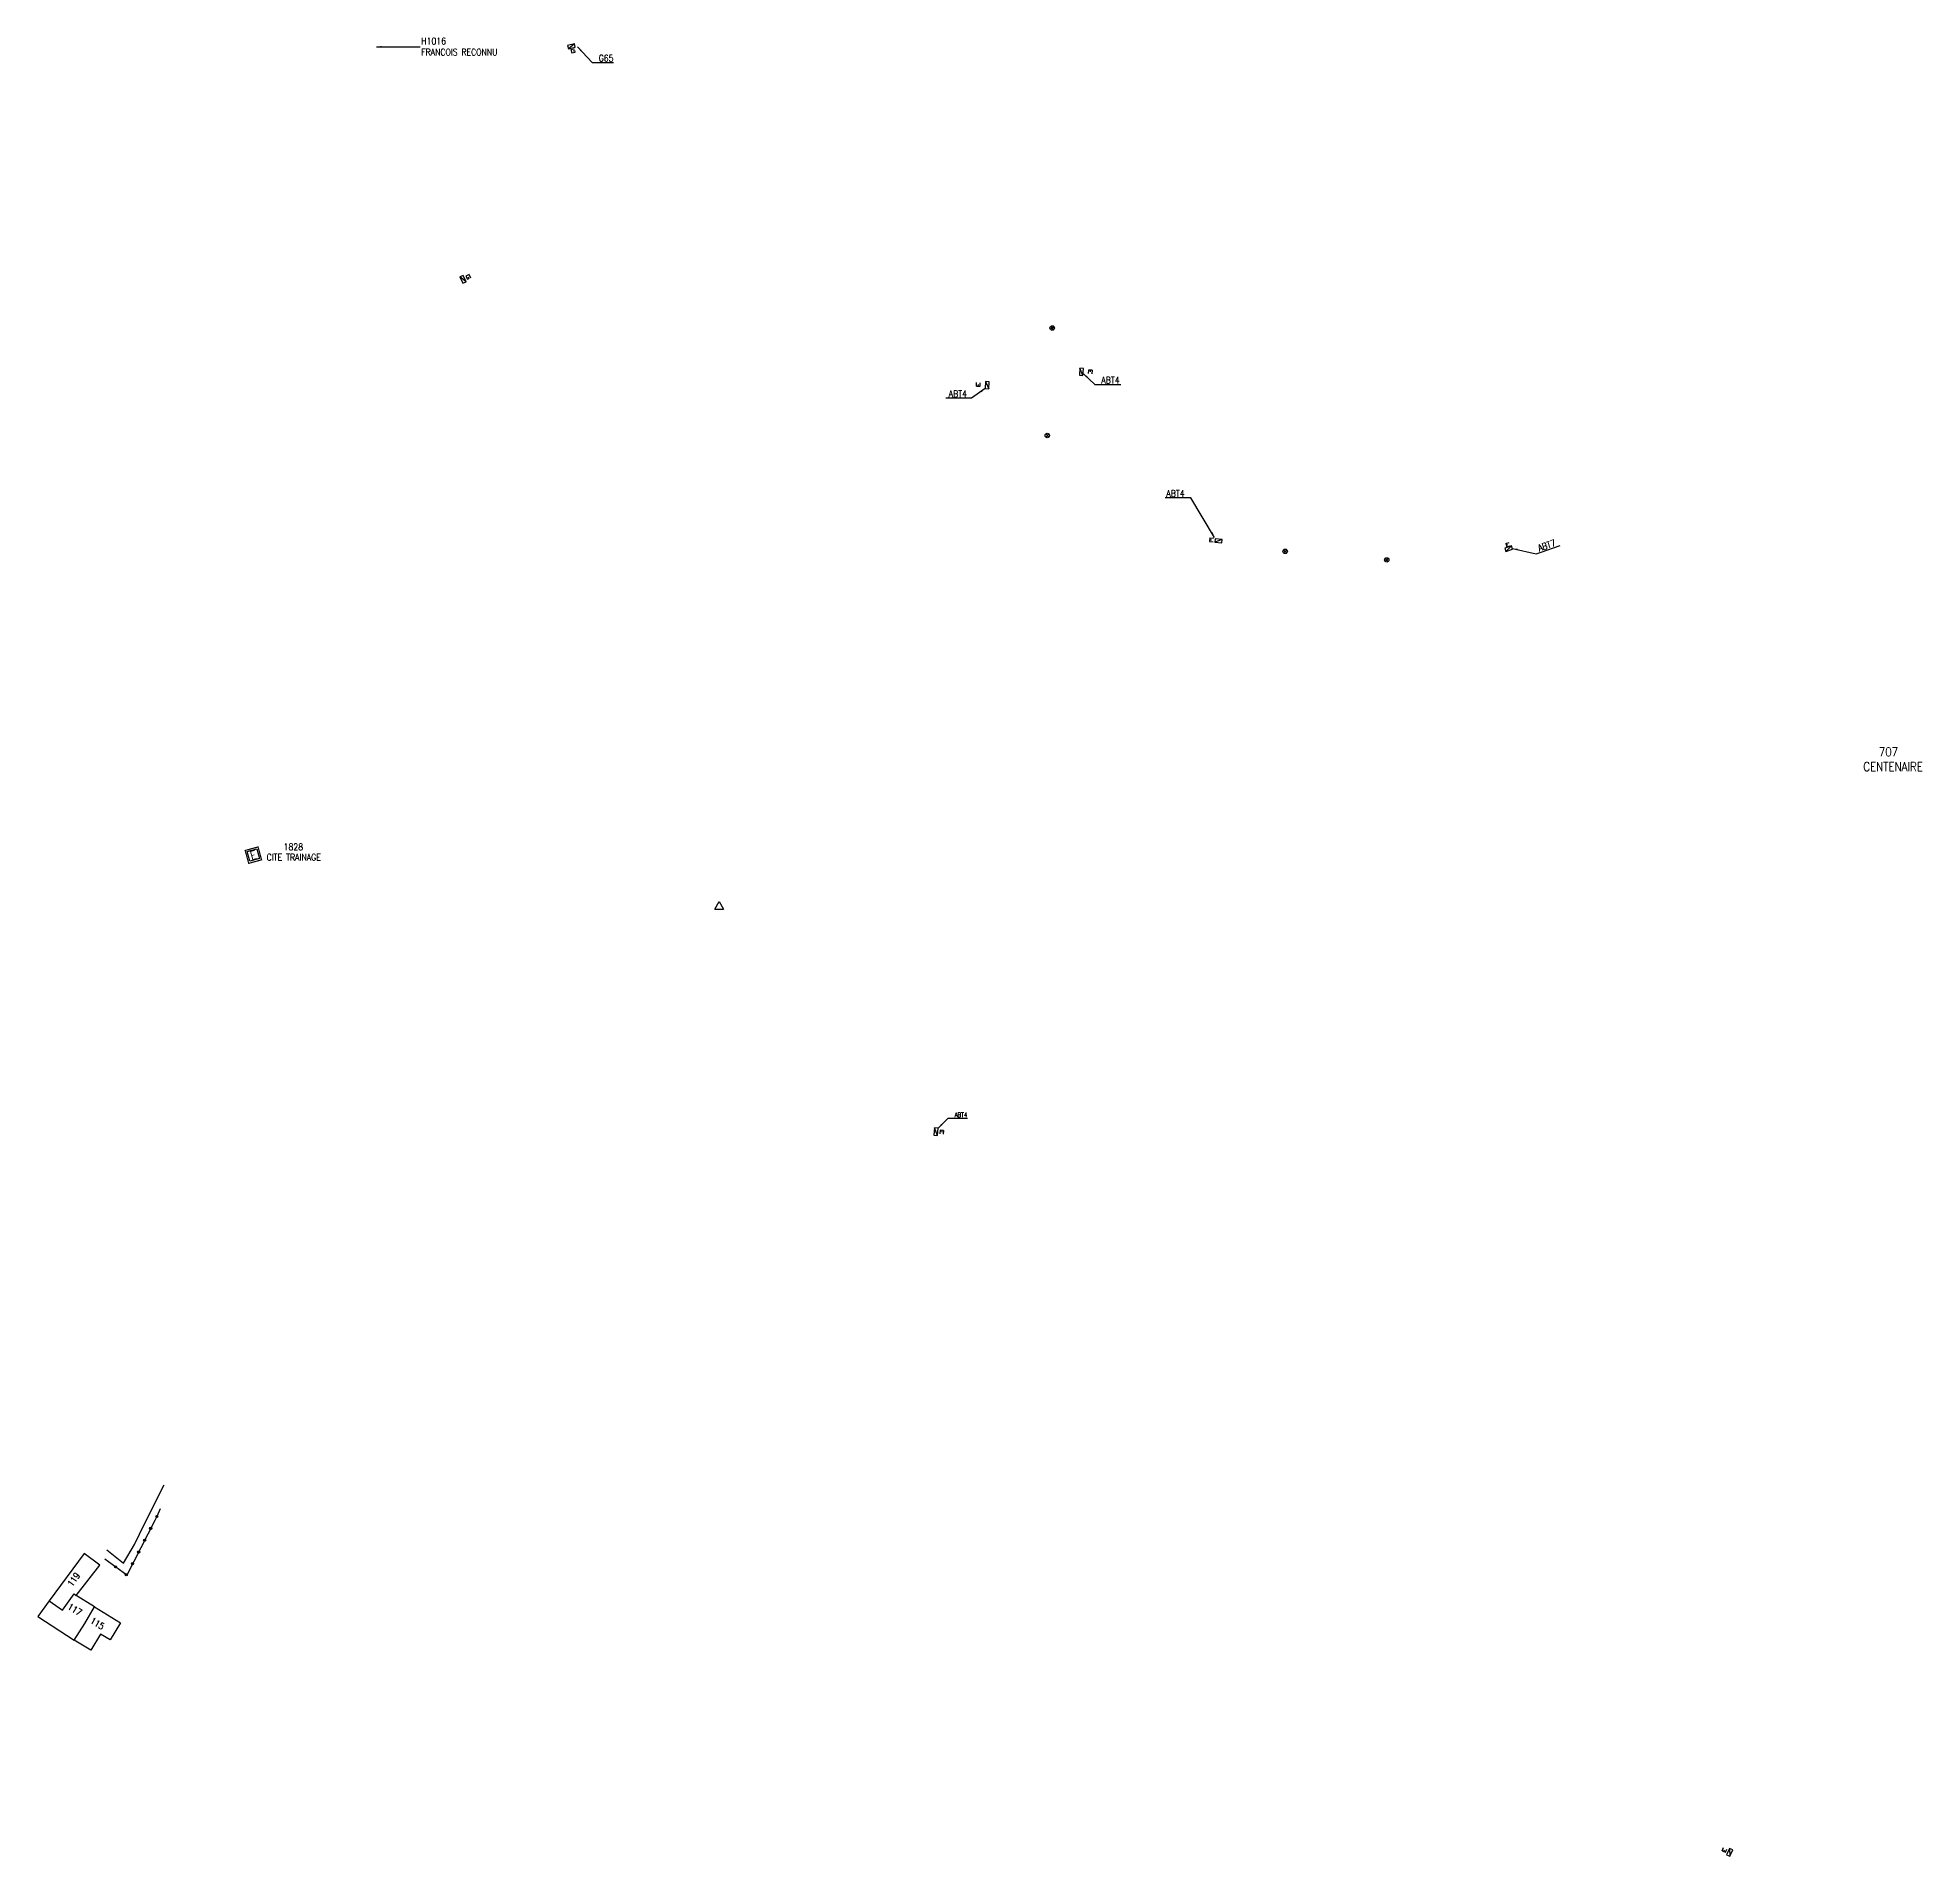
# Model space of a CAD drawing. Header units: millimetres. Extents: x 156980 to 157999, y 121028 to 121966.
# Drawn here: x 157500.1 to 157925.9, y 121454.2 to 121865 of the extents above; entities that cross this region are included whole.
import ezdxf
from ezdxf.enums import TextEntityAlignment as Align

# ---------------------------------------------------------------- set-up
doc = ezdxf.new("R2010")
doc.units = ezdxf.units.MM
doc.layers.get('0').update_dxf_attribs({"linetype": 'CONTINUOUS'})
for name, color, linetype in [('BB01', 7, 'CONTINUOUS'), ('BB06', 7, 'CONTINUOUS'), ('BF01', 7, 'CONTINUOUS'), ('BR12', 7, 'CONTINUOUS'), ('M_200', 7, 'CONTINUOUS'), ('W0100', 7, 'CONTINUOUS'), ('W0430', 7, 'CONTINUOUS'), ('W0432', 7, 'CONTINUOUS'), ('W0469', 7, 'CONTINUOUS')]:
    doc.layers.add(name, color=color, linetype=linetype)
doc.styles.add('M_ROMANS', font='ROMANS.shx', dxfattribs={"width": 0.75})
doc.styles.get("Standard").update_dxf_attribs({"font": 'romans.shx', "width": 0.85})
doc.dimstyles.get("Standard").update_dxf_attribs({"dimtxt": 1.5, "dimasz": 1.2, "dimexe": 0.625, "dimexo": 0.625, "dimgap": 0.25, "dimtad": 1, "dimdec": 1, "dimzin": 0, "dimdsep": 46, "dimtxsty": 'Standard', "dimcen": -0.5, "dimadec": 0, "dimazin": 0, "dimtfac": 1, "dimtdec": 1, "dimtmove": 0, "dimatfit": 3, "dimfxl": 0, "dimtolj": 1, "dimtzin": 0, "dimarcsym": 0})

# ---------------------------------------------------------------- blocks, each defined once
blk = doc.blocks.new('BR1201')
at = {"color": 0, "linetype": 'Continuous'}
for p, q in [((-1, -0.58), (0, 1.15)), ((0, 1.15), (1, -0.58)), ((-1, -0.58), (1, -0.58))]:
    blk.add_line(p, q, dxfattribs=at)
blk = doc.blocks.new('M_200_56')
at = {"color": 0, "linetype": 'Continuous', "const_width": 0.35, "flags": 128}
blk.add_lwpolyline([(2, 2), (2, -2), (-2, -2), (-2, 2)], close=True, dxfattribs=at)
at = {"color": 0, "linetype": 'Continuous'}
blk.add_lwpolyline([(-1.5, 1.5), (1.5, 1.5), (1.5, -1.5), (-1.5, -1.5)], close=True, dxfattribs=at)
at = {"color": 0, "linetype": 'Continuous', "width": 0.85}
blk.add_text('E', height=2.5, dxfattribs=at).set_placement((0, 0), align=Align.MIDDLE_CENTER)
for tag, p in [('NUM', (0, 15.06)), ('NOM', (0, 8.65))]:
    blk.add_attdef(tag, text='', height=4, dxfattribs=at).set_placement(p, align=Align.MIDDLE)
at = {"color": 0, "linetype": 'Continuous', "style": 'M_ROMANS', "width": 0.75, "flags": 3}
for tag, p in [('DEF_LEG', (-0.13, -4.99)), ('DEF_COUP', (-0.13, -7.49)), ('DEF_TYPE', (-0.13, -9.99))]:
    blk.add_attdef(tag, text='', height=1.2, dxfattribs=at).set_placement(p, align=Align.MIDDLE)
blk = doc.blocks.new('BF0101')
at = {"color": 0, "linetype": 'Continuous'}
for radius in [0.25, 0.15]:
    blk.add_circle((0, 0), radius, dxfattribs=at)
blk = doc.blocks.new('*U13')
at = {"flags": 128}
for points in [[(0.8, 0.8), (-0.8, 0.8)], [(-0.8, 0.8), (-0.8, 0)], [(0.8, 0.8), (-0.8, 0)], [(-0.8, 0), (0.8, 0)], [(-0.25, 1.71), (0.55, 1.71)], [(-0.25, 1.71), (-0.25, 0.91)], [(-0.25, 1.31), (0.15, 1.31)], [(-0.25, 0.91), (0.55, 0.91)], [(0.8, 0), (0.8, 0.8)]]:
    blk.add_lwpolyline(points, dxfattribs=at)
blk = doc.blocks.new('*U14')
at = {"flags": 128}
for points in [[(0.8, 0.8), (-0.8, 0.8)], [(-0.8, 0.8), (-0.8, 0)], [(0.8, 0.8), (-0.8, 0)], [(-0.8, 0), (0.8, 0)], [(-0.3, 2.8), (0.5, 2.8)], [(-0.3, 2.8), (-0.3, 2)], [(-0.3, 2.4), (0.1, 2.4)], [(-0.3, 2), (0.5, 2)], [(0.8, 0), (0.8, 0.8)]]:
    blk.add_lwpolyline(points, dxfattribs=at)
blk = doc.blocks.new('*U15')
at = {"flags": 128}
for points in [[(0.8, 0.8), (-0.8, 0.8)], [(-0.8, 0.8), (-0.8, 0)], [(0.8, 0.8), (-0.8, 0)], [(-0.8, 0), (0.8, 0)], [(-0.49, 2.78), (0.31, 2.78)], [(-0.49, 2.78), (-0.49, 1.98)], [(-0.49, 2.38), (-0.09, 2.38)], [(-0.49, 1.98), (0.31, 1.98)], [(0.8, 0), (0.8, 0.8)]]:
    blk.add_lwpolyline(points, dxfattribs=at)
blk = doc.blocks.new('T469')
at = {"color": 0, "linetype": 'Continuous', "flags": 128}
for points in [[(-0.35, 0.35), (0.35, -0.35)], [(-0.35, -0.35), (0.35, 0.35)]]:
    blk.add_lwpolyline(points, dxfattribs=at)
at = {"color": 0, "linetype": 'Continuous'}
blk.add_circle((0, 0), 0.5, dxfattribs=at)
blk = doc.blocks.new('T430')
at = {"flags": 128}
for points in [[(0.8, 0.8), (-0.8, 0.8)], [(-0.8, 0.8), (-0.8, 0)], [(0.8, 0.8), (-0.8, 0)], [(-0.8, 0), (0.8, 0)], [(-0.4, 2.1), (0.4, 2.1)], [(-0.4, 2.1), (-0.4, 1.3)], [(-0.4, 1.7), (0, 1.7)], [(-0.4, 1.3), (0.4, 1.3)], [(0.8, 0), (0.8, 0.8)]]:
    blk.add_lwpolyline(points, dxfattribs=at)
blk = doc.blocks.new('*U19')
at = {"flags": 128}
for points in [[(0.8, 0.8), (-0.8, 0.8)], [(-0.8, 0.8), (-0.8, 0)], [(0.8, 0.8), (-0.8, 0)], [(-0.8, 0), (0.8, 0)], [(0.8, 0), (0.8, 0.8)], [(-0.28, -0.27), (-0.28, -1.07)], [(-0.28, -1.07), (0.52, -1.07)], [(-0.27, -0.27), (0.53, -0.27)], [(0.12, -0.67), (0.52, -0.67)], [(0.52, -1.07), (0.52, -0.67)]]:
    blk.add_lwpolyline(points, dxfattribs=at)
blk = doc.blocks.new('T432')
at = {"flags": 128}
for points in [[(0.8, 0.8), (-0.8, 0.8)], [(-0.8, 0.8), (-0.8, 0)], [(0.8, 0.8), (-0.8, 0)], [(-0.8, 0), (0.8, 0)], [(-0.4, 2.1), (-0.4, 1.3)], [(-0.4, 1.3), (0.4, 1.3)], [(-0.39, 2.1), (0.41, 2.1)], [(0, 1.7), (0.4, 1.7)], [(0.4, 1.3), (0.4, 1.7)], [(0.8, 0), (0.8, 0.8)]]:
    blk.add_lwpolyline(points, dxfattribs=at)
blk = doc.blocks.new('*U22')
at = {"flags": 128}
for points in [[(-1.98, 0.86), (-1.18, 0.86)], [(-1.98, 0.86), (-1.98, 0.06)], [(-1.98, 0.46), (-1.58, 0.46)], [(-1.98, 0.06), (-1.18, 0.06)], [(0.8, 0.8), (-0.8, 0.8)], [(-0.8, 0.8), (-0.8, 0)], [(0.8, 0.8), (-0.8, 0)], [(-0.8, 0), (0.8, 0)], [(0.8, 0), (0.8, 0.8)]]:
    blk.add_lwpolyline(points, dxfattribs=at)

msp = doc.modelspace()

# ---------------------------------------------------------------- linework, layer by layer
at = {"layer": 'BB01', "color": 252}
msp.add_lwpolyline([(157515.76, 121523.45), (157519.53, 121520.39), (157521.98, 121524.66), (157524.29, 121529.27), (157524.29, 121529.27), (157524.29, 121529.27), (157528.7, 121538.09)], dxfattribs=at)
at = {"layer": 'BB01', "color": 252, "flags": 128}
for points in [[(157510.6, 121522.63), (157502.69, 121511.92), (157505.74, 121509.8), (157508.35, 121513.45), (157508.84, 121513.09), (157514.14, 121519.96), (157510.6, 121522.63)], [(157512.96, 121510.54), (157518.81, 121506.91), (157516.51, 121503.11), (157514.33, 121504.34), (157512.15, 121500.77), (157508.36, 121503.03)]]:
    msp.add_lwpolyline(points, dxfattribs=at)
at = {"layer": 'BB06', "color": 252, "flags": 128}
msp.add_lwpolyline([(157502.69, 121511.92), (157500.13, 121508.38), (157508.36, 121503.03), (157510.77, 121506.82), (157512.96, 121510.54), (157508.84, 121513.09), (157508.84, 121513.09), (157508.84, 121513.09)], dxfattribs=at)
at = {"layer": 'BF01', "color": 252, "flags": 128}
msp.add_lwpolyline([(157527.79, 121532.68), (157527.04, 121530.95), (157526.57, 121530.03), (157520.24, 121517.73), (157515.29, 121521.35)], dxfattribs=at)

# ---------------------------------------------------------------- block references
at = {"layer": 'BF01', "color": 252}
for p, rotation in [((157527.04, 121530.95), 243.4169696981189), ((157525.67, 121528.28), 242.7462557215615), ((157522.92, 121522.95), 242.7462557215615), ((157524.3, 121525.61), 242.7462557215615), ((157517.71, 121519.58), 143.7974107098892), ((157520.13, 121517.81), 143.7974107098892), ((157521.55, 121520.28), 242.7462557215615)]:
    msp.add_blockref('BF0101', p, dxfattribs=dict(at, rotation=rotation))
at = {"layer": 'BR12', "color": 252}
msp.add_blockref('BR1201', (157654.08, 121668.71), dxfattribs=at)
at = {"layer": 'M_200'}
ref = msp.add_blockref('M_200_56', (157548.86, 121680.36), dxfattribs=dict(at, xscale=0.7545471306203401, yscale=0.7545471306203401, zscale=0.7545471306203401, rotation=15.29248831877592))
ref.add_attrib('NUM', '1828', dxfattribs={"layer": '0', "color": 0, "linetype": 'Continuous', "height": 1.509, "rotation": 0.0056, "width": 0.85}).set_placement((157557.89, 121682.23), align=Align.MIDDLE)
ref.add_attrib('NOM', 'CITE TRAINAGE', dxfattribs={"layer": '0', "color": 0, "linetype": 'Continuous', "height": 1.5091, "rotation": 0.0056, "width": 0.85}).set_placement((157557.98, 121679.88), align=Align.MIDDLE)
at = {"layer": 'W0430'}
for name, p, rotation in [('*U14', (157715.05, 121786.52), 87.86533774861097), ('*U15', (157735.53, 121789.59), 266.1784749872872), ('*U13', (157832.62, 121749.23), 19.86229265320658), ('T430', (157882.78, 121454.92), 65.40263367029847)]:
    msp.add_blockref(name, p, dxfattribs=dict(at, rotation=rotation))
at = {"layer": 'W0430', "color": 252, "ltscale": 0.5, "rotation": 354.7425819694293}
msp.add_blockref('*U22', (157766.85, 121750.97), dxfattribs=at)
at = {"layer": 'W0430', "color": 253, "ltscale": 0.5, "rotation": 264.8633139153313}
msp.add_blockref('T430', (157702.68, 121617.93), dxfattribs=at)
at = {"layer": 'W0432'}
for name, p, rotation in [('*U19', (157620.81, 121862.68), 13.82202479040108), ('T432', (157595.85, 121810.29), 293.6573512855444)]:
    msp.add_blockref(name, p, dxfattribs=dict(at, rotation=rotation))
at = {"layer": 'W0469', "rotation": 258.6845970505975}
msp.add_blockref('T469', (157729.34, 121799.44), dxfattribs=at)
at = {"layer": 'W0469'}
for p in [(157728.22, 121775.16), (157781.98, 121748.99), (157804.92, 121747.06)]:
    msp.add_blockref('T469', p, dxfattribs=at)

# ---------------------------------------------------------------- texts
at = {"layer": 'BB06', "color": 252, "width": 0.85}
for s, rotation, p in [('119', 53.7845, (157507.91, 121514.95)), ('117', 328.3501, (157506.71, 121510.17)), ('115', 329.3788, (157511.81, 121506.98))]:
    msp.add_text(s, height=1.5, rotation=rotation, dxfattribs=at).set_placement(p)
at = {"layer": 'M_200', "color": 252, "insert": (157912.59, 121704.69), "char_height": 2, "width": 13.0108, "attachment_point": 1}
msp.add_mtext('   707\\PCENTENAIRE', dxfattribs=at)
at = {"layer": 'W0100', "color": 252, "insert": (157586.8, 121865.02), "char_height": 1.5, "attachment_point": 1, "rotation": 0.0335}
msp.add_mtext('\\A1;H1016\\PFRANCOIS RECONNU', dxfattribs=at)
at = {"layer": 'W0430', "color": 252, "char_height": 1.5}
for s, insert, attachment_point in [('ABT4', (157740.45, 121786.93), 7), ('ABT4', (157710.05, 121783.82), 9), ('\\A1;ABT4', (157759.24, 121761.32), 9)]:
    msp.add_mtext(s, dxfattribs=dict(at, insert=insert, attachment_point=attachment_point))
at = {"layer": 'W0430', "color": 252, "linetype": 'Continuous', "insert": (157839.37, 121748.93), "char_height": 1.5, "attachment_point": 7, "rotation": 19.388}
msp.add_mtext('ABT7', dxfattribs=at)
at = {"layer": 'W0430', "color": 253, "linetype": 'Continuous', "ltscale": 0.5, "insert": (157707.27, 121621.2), "char_height": 1, "attachment_point": 7}
msp.add_mtext('\\A1;ABT4', dxfattribs=at)
at = {"layer": 'W0432', "linetype": 'Continuous', "insert": (157626.88, 121859.65), "char_height": 1.5, "attachment_point": 7}
msp.add_mtext('\\A1;G65', dxfattribs=at)

# ---------------------------------------------------------------- leaders
at = {"layer": 'W0100', "color": 252}
msp.add_leader([(157576.64, 121862.96), (157586.56, 121863)], dimstyle='Standard', override={"dimatfit": 0}, dxfattribs=at)
at = {"layer": 'W0430', "color": 252, "annotation_type": 0, "has_hookline": 1, "text_width": 4.37}
for points, hookline_direction in [([(157736.32, 121789.19), (157739, 121786.68), (157740.2, 121786.68)], 0), ([(157714.22, 121785.75), (157711.13, 121783.57), (157709.93, 121783.57)], 1), ([(157766.04, 121752.15), (157760.69, 121761.07), (157759.49, 121761.07)], 1)]:
    msp.add_leader(points, dimstyle='Standard', dxfattribs=dict(at, hookline_direction=hookline_direction))
at = {"layer": 'W0430', "color": 252, "linetype": 'Continuous', "annotation_type": 0, "has_hookline": 1, "hookline_direction": 0, "text_width": 4.31, "horizontal_direction": (0.943292, 0.331964, 0)}
msp.add_leader([(157833.32, 121749.65), (157838.68, 121748.42), (157839.81, 121748.82)], dimstyle='Standard', dxfattribs=at)
at = {"layer": 'W0430', "color": 253, "linetype": 'Continuous', "ltscale": 0.5, "annotation_type": 0, "has_hookline": 1, "hookline_direction": 0, "text_width": 2.91}
msp.add_leader([(157703.55, 121618.66), (157705.82, 121620.95), (157707.02, 121620.95)], dimstyle='Standard', dxfattribs=at)
at = {"layer": 'W0432', "linetype": 'Continuous', "annotation_type": 0, "has_hookline": 1, "hookline_direction": 0, "text_width": 3.34}
msp.add_leader([(157622.06, 121862.97), (157625.43, 121859.4), (157626.63, 121859.4)], dimstyle='Standard', dxfattribs=at)

doc.saveas('drawing.dxf')
